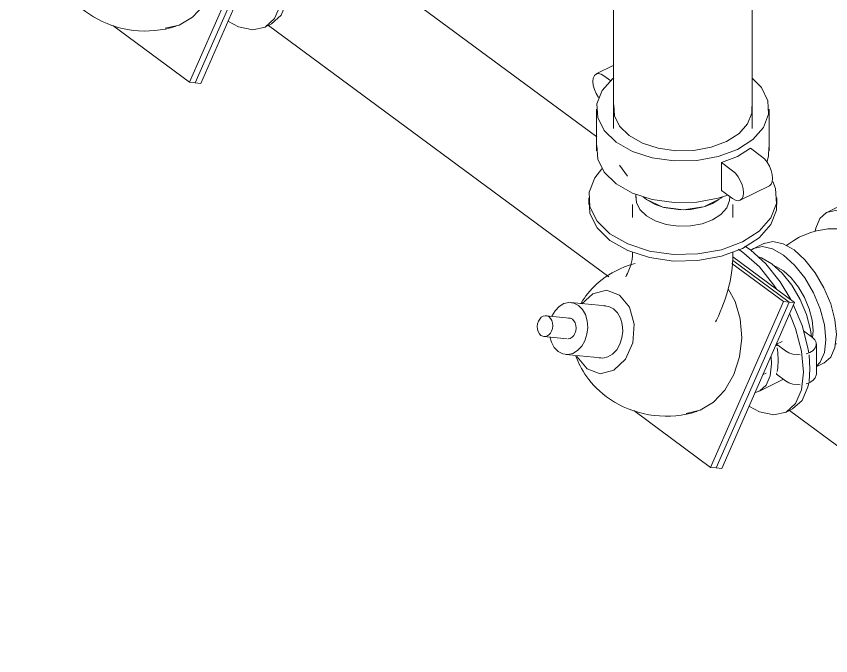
# Model space of a CAD drawing. Header units: metres. Extents: x 63 to 378, y -27 to 78.
# Drawn here: x 318.014 to 319.004, y -0.542 to 0.234 of the extents above; entities that cross this region are included whole.
import ezdxf

# ---------------------------------------------------------------- set-up
doc = ezdxf.new("R2010")
doc.units = ezdxf.units.M
doc.layers.add('A-FLOR', color=7, linetype='Continuous', lineweight=9)
doc.layers.add('P-PIPE', color=7, linetype='Continuous', lineweight=18)

# ---------------------------------------------------------------- blocks, each defined once
blk = doc.blocks.new('Multi-Purpose Valve - Angle - 3-12 Inch - Flanged - 4_-2385580-3D BOMBAS')
at = {"layer": 'P-PIPE', "color": 11, "true_color": 0xff8080}
for p, q in [((-58.55829, 0.01365), (-58.55829, 0.00559)), ((-58.32969, 0.00559), (-58.32969, 0.01365)), ((-58.50495, 0.00559), (-58.50495, -0.01012)), ((-58.38303, -0.01012), (-58.38303, 0.00559)), ((-58.36964, -0.0534), (-58.3764, -0.04882)), ((-58.3685, -0.04498), (-58.36181, -0.04953)), ((-58.50495, -0.05236), (-58.50495, -0.05512)), ((-58.38333, -0.05799), (-58.30811, -0.11358)), ((-58.38303, -0.05512), (-58.38303, -0.05214)), ((-58.32168, -0.11222), (-58.3843, -0.06595)), ((-58.38377, -0.06201), (-58.3149, -0.1129)), ((-58.3149, -0.1129), (-58.38377, -0.06201)), ((-58.53729, -0.11767), (-58.57983, -0.11341)), ((-58.41016, -0.31368), (-58.32168, -0.11222)), ((-58.3149, -0.1129), (-58.40337, -0.31436)), ((-58.40337, -0.31436), (-58.3149, -0.1129)), ((-58.30811, -0.11358), (-58.39659, -0.31504)), ((-58.32168, -0.11222), (-58.3149, -0.1129)), ((-58.30811, -0.11358), (-58.3149, -0.1129)), ((-58.58172, -0.13237), (-58.61008, -0.12953)), ((-58.61261, -0.1548), (-58.58425, -0.15764)), ((-58.58615, -0.1766), (-58.54361, -0.18085)), ((-58.34652, -0.20104), (-58.34263, -0.19912)), ((-58.50351, -0.2447), (-58.41016, -0.31368)), ((-58.319, -0.24694), (-58.31117, -0.24307)), ((-58.41016, -0.31368), (-58.40337, -0.31436)), ((-58.40337, -0.31436), (-58.39659, -0.31504))]:
    blk.add_line(p, q, dxfattribs=at)
for points in [[(-58.54219, 0.04899, 0), (-58.55089, 0.0381, 0), (-58.55772, 0.02054, 0), (-58.55679, 0.00252, 0), (-58.54818, -0.01474, 0), (-58.53247, -0.03007, 0), (-58.51072, -0.04242, 0), (-58.48443, -0.05095, 0), (-58.45539, -0.05507, 0), (-58.42556, -0.05451, 0), (-58.39699, -0.04931, 0), (-58.37163, -0.03981, 0)], [(-58.37163, -0.03981, 0), (-58.35119, -0.02667, 0), (-58.33708, -0.01079, 0), (-58.33026, 0.00677, 0), (-58.33118, 0.02479, 0), (-58.33445, 0.03335, 0)], [(-58.37163, -0.04788, 0), (-58.39699, -0.05737, 0), (-58.42556, -0.06258, 0), (-58.45539, -0.06314, 0), (-58.48443, -0.05901, 0), (-58.51072, -0.05048, 0), (-58.53247, -0.03814, 0), (-58.54818, -0.02281, 0), (-58.55679, -0.00554, 0), (-58.55772, 0.01248, 0)], [(-58.33014, 0.01171, 0), (-58.33026, -0.0013, 0), (-58.33708, -0.01885, 0), (-58.35119, -0.03474, 0), (-58.37163, -0.04788, 0)], [(-58.50495, -0.05512, 0), (-58.50497, -0.05607, 0), (-58.50503, -0.05716, 0), (-58.50514, -0.05838, 0), (-58.50532, -0.05974, 0), (-58.50556, -0.06121, 0), (-58.50587, -0.06279, 0), (-58.50625, -0.06447, 0), (-58.50672, -0.06624, 0), (-58.50726, -0.06809, 0), (-58.50789, -0.07002, 0), (-58.50859, -0.072, 0), (-58.50938, -0.07403, 0), (-58.51026, -0.0761, 0), (-58.51121, -0.07821, 0), (-58.51224, -0.08034, 0), (-58.51335, -0.08249, 0)], [(-58.38303, -0.05512, 0), (-58.38314, -0.06071, 0), (-58.38345, -0.06627, 0), (-58.38396, -0.0718, 0), (-58.38467, -0.07729, 0), (-58.38555, -0.08275, 0), (-58.38662, -0.08816, 0), (-58.38785, -0.09354, 0), (-58.38924, -0.09887, 0), (-58.3908, -0.10417, 0), (-58.39251, -0.10941, 0), (-58.39436, -0.11461, 0), (-58.39637, -0.11976, 0), (-58.39851, -0.12486, 0), (-58.40079, -0.12991, 0), (-58.40321, -0.13489, 0), (-58.40417, -0.13675, 0)], [(-58.33067, -0.09653, 0), (-58.33346, -0.09233, 0), (-58.35091, -0.07034, 0), (-58.36964, -0.0534, 0)], [(-58.36181, -0.04953, 0), (-58.34308, -0.06647, 0), (-58.32563, -0.08846, 0), (-58.3128, -0.1098, 0)], [(-58.50179, -0.06591, 0), (-58.50356, -0.06637, 0), (-58.50931, -0.06817, 0), (-58.5148, -0.07021, 0), (-58.52002, -0.07244, 0), (-58.52496, -0.07483, 0), (-58.52963, -0.07737, 0), (-58.534, -0.08001, 0), (-58.5381, -0.08275, 0), (-58.54191, -0.08554, 0), (-58.54545, -0.08838, 0), (-58.54873, -0.09123, 0), (-58.55176, -0.09409, 0), (-58.55455, -0.09695, 0), (-58.55711, -0.09978, 0), (-58.55945, -0.10257, 0), (-58.5616, -0.10533, 0), (-58.56355, -0.10805, 0), (-58.56533, -0.11071, 0), (-58.56695, -0.11332, 0), (-58.5679, -0.11497, 0)], [(-58.56655, -0.11489, 0), (-58.55333, -0.10277, 0), (-58.53668, -0.09861, 0), (-58.52078, -0.10449, 0)], [(-58.43994, -0.24812, 0), (-58.42281, -0.24429, 0), (-58.40674, -0.23467, 0), (-58.39282, -0.21993, 0), (-58.382, -0.20107, 0), (-58.37501, -0.17937, 0), (-58.37233, -0.15632, 0), (-58.37415, -0.13349, 0), (-58.38034, -0.11242, 0), (-58.38891, -0.09673, 0)], [(-58.52078, -0.10449, 0), (-58.50878, -0.11923, 0), (-58.50304, -0.13993, 0), (-58.50472, -0.16247, 0), (-58.51347, -0.18239, 0), (-58.52756, -0.19575, 0), (-58.54421, -0.19991, 0), (-58.56011, -0.19403, 0)], [(-58.5707, -0.11702, 0), (-58.57632, -0.11413, 0), (-58.58239, -0.11335, 0), (-58.58851, -0.11472, 0), (-58.59425, -0.11815, 0), (-58.59922, -0.12342, 0), (-58.60309, -0.13015, 0)], [(-58.59527, -0.17299, 0), (-58.58965, -0.17588, 0), (-58.58358, -0.17666, 0), (-58.57746, -0.17529, 0), (-58.57172, -0.17186, 0), (-58.56675, -0.16659, 0), (-58.56289, -0.15986, 0), (-58.56039, -0.15211, 0), (-58.55943, -0.14388, 0), (-58.56008, -0.13572, 0), (-58.56229, -0.1282, 0), (-58.56591, -0.12182, 0), (-58.5707, -0.11702, 0)], [(-58.52816, -0.12128, 0), (-58.53378, -0.11839, 0), (-58.53985, -0.1176, 0)], [(-58.30934, -0.11666, 0), (-58.29914, -0.14137, 0), (-58.29191, -0.16867, 0), (-58.29093, -0.17465, 0)], [(-58.54543, -0.18057, 0), (-58.54104, -0.18092, 0), (-58.53492, -0.17955, 0), (-58.52918, -0.17611, 0), (-58.52421, -0.17085, 0), (-58.52035, -0.16411, 0), (-58.51785, -0.15636, 0), (-58.51689, -0.14813, 0), (-58.51754, -0.13998, 0), (-58.51975, -0.13245, 0), (-58.52337, -0.12608, 0), (-58.52816, -0.12128, 0)], [(-58.36313, -0.23996, 0), (-58.35091, -0.24627, 0), (-58.33346, -0.25007, 0), (-58.31847, -0.24667, 0), (-58.30698, -0.23631, 0), (-58.29975, -0.21969, 0), (-58.29728, -0.19794, 0), (-58.29975, -0.17254, 0), (-58.30698, -0.14524, 0), (-58.3139, -0.12761, 0)], [(-58.60643, -0.13097, 0), (-58.60868, -0.12982, 0), (-58.61111, -0.1295, 0), (-58.61356, -0.13005, 0), (-58.61585, -0.13143, 0), (-58.61784, -0.13353, 0), (-58.61939, -0.13623, 0), (-58.62038, -0.13933, 0), (-58.62077, -0.14262, 0), (-58.62051, -0.14588, 0), (-58.61962, -0.14889, 0), (-58.61817, -0.15144, 0), (-58.61626, -0.15336, 0)], [(-58.61626, -0.15336, 0), (-58.61401, -0.15452, 0), (-58.61158, -0.15483, 0), (-58.60914, -0.15428, 0), (-58.60684, -0.15291, 0), (-58.60485, -0.1508, 0), (-58.60331, -0.14811, 0), (-58.60231, -0.14501, 0), (-58.60193, -0.14172, 0), (-58.60218, -0.13845, 0), (-58.60307, -0.13544, 0), (-58.60452, -0.13289, 0), (-58.60643, -0.13097, 0)], [(-58.57807, -0.13381, 0), (-58.57616, -0.13573, 0), (-58.57471, -0.13828, 0), (-58.57382, -0.14129, 0), (-58.57357, -0.14455, 0), (-58.57395, -0.14785, 0), (-58.57495, -0.15095, 0), (-58.57649, -0.15364, 0), (-58.57848, -0.15575, 0), (-58.58078, -0.15712, 0), (-58.58322, -0.15767, 0)], [(-58.58275, -0.13234, 0), (-58.58032, -0.13266, 0), (-58.57807, -0.13381, 0)], [(-58.60569, -0.15531, 0), (-58.60368, -0.16181, 0), (-58.60006, -0.16819, 0), (-58.59527, -0.17299, 0)], [(-58.56011, -0.19403, 0), (-58.57211, -0.17929, 0), (-58.57275, -0.17796, 0)], [(-58.29061, -0.17696, 0), (-58.28945, -0.19406, 0), (-58.29061, -0.20944, 0)], [(-58.57376, -0.17861, 0), (-58.57272, -0.18147, 0), (-58.57154, -0.18442, 0), (-58.5702, -0.18745, 0), (-58.56868, -0.19056, 0), (-58.56698, -0.19375, 0), (-58.56508, -0.19702, 0), (-58.56296, -0.20035, 0), (-58.56061, -0.20374, 0), (-58.55802, -0.20718, 0), (-58.55517, -0.21066, 0), (-58.55204, -0.21415, 0), (-58.54864, -0.21764, 0), (-58.54494, -0.22111, 0), (-58.54094, -0.22454, 0), (-58.53663, -0.22789, 0), (-58.53652, -0.22797, 0)], [(-58.29098, -0.21153, 0), (-58.29191, -0.21581, 0), (-58.29914, -0.23244, 0), (-58.31064, -0.2428, 0)], [(-58.53652, -0.22797, 0), (-58.5319, -0.23121, 0), (-58.52698, -0.23432, 0), (-58.52176, -0.23726, 0), (-58.51627, -0.24001, 0), (-58.51051, -0.24252, 0), (-58.50452, -0.24478, 0), (-58.49831, -0.24674, 0), (-58.49194, -0.2484, 0), (-58.48542, -0.24972, 0), (-58.47881, -0.25069, 0), (-58.47215, -0.2513, 0), (-58.46548, -0.25156, 0), (-58.45885, -0.25145, 0), (-58.4523, -0.25099, 0), (-58.44586, -0.2502, 0), (-58.43959, -0.24908, 0), (-58.43351, -0.24768, 0), (-58.42765, -0.246, 0), (-58.42653, -0.24564, 0)]]:
    blk.add_polyline3d(points, dxfattribs=at)
blk = doc.blocks.new('Multi-Purpose Valve - Angle - 3-12 Inch - Flanged - 4_-V283-3D BOMBAS')
at = {"layer": 'P-PIPE', "color": 11, "true_color": 0xff8080}
for p, q in [((-59.19121, 0.48137), (-59.19121, 0.4733)), ((-58.96261, 0.4733), (-58.96261, 0.48137)), ((-59.13787, 0.4733), (-59.13787, 0.45759)), ((-59.01595, 0.45759), (-59.01595, 0.4733)), ((-59.01595, 0.41259), (-59.01595, 0.41557)), ((-59.00256, 0.41431), (-59.00932, 0.4189)), ((-59.00142, 0.42273), (-58.99473, 0.41818)), ((-59.13787, 0.41535), (-59.13787, 0.41259)), ((-59.01669, 0.40571), (-58.94782, 0.35482)), ((-58.94782, 0.35482), (-59.01669, 0.40571)), ((-59.01625, 0.40972), (-58.94103, 0.35414)), ((-58.9546, 0.35549), (-59.01722, 0.40177)), ((-59.17021, 0.35004), (-59.21275, 0.3543)), ((-59.04308, 0.15403), (-58.9546, 0.35549)), ((-58.94782, 0.35482), (-59.0363, 0.15335)), ((-59.0363, 0.15335), (-58.94782, 0.35482)), ((-58.94103, 0.35414), (-59.02951, 0.15267)), ((-58.9546, 0.35549), (-58.94782, 0.35482)), ((-58.94103, 0.35414), (-58.94782, 0.35482)), ((-59.21464, 0.33534), (-59.243, 0.33818)), ((-59.24553, 0.31291), (-59.21717, 0.31007)), ((-59.21907, 0.29112), (-59.17653, 0.28686)), ((-58.97945, 0.26667), (-58.97555, 0.26859)), ((-59.13643, 0.22301), (-59.04308, 0.15403)), ((-58.95192, 0.22077), (-58.94409, 0.22465)), ((-59.04308, 0.15403), (-59.0363, 0.15335)), ((-59.0363, 0.15335), (-59.02951, 0.15267))]:
    blk.add_line(p, q, dxfattribs=at)
for points in [[(-59.17511, 0.5167, 0), (-59.18382, 0.50581, 0), (-59.19064, 0.48825, 0), (-59.18972, 0.47023, 0), (-59.1811, 0.45297, 0), (-59.16539, 0.43764, 0), (-59.14365, 0.42529, 0), (-59.11736, 0.41676, 0), (-59.08831, 0.41264, 0), (-59.05848, 0.4132, 0), (-59.02992, 0.4184, 0), (-59.00455, 0.4279, 0)], [(-59.00455, 0.4279, 0), (-58.98412, 0.44104, 0), (-58.97001, 0.45693, 0), (-58.96318, 0.47448, 0), (-58.96411, 0.4925, 0), (-58.96737, 0.50107, 0)], [(-59.00455, 0.41984, 0), (-59.02992, 0.41034, 0), (-59.05848, 0.40514, 0), (-59.08831, 0.40458, 0), (-59.11736, 0.4087, 0), (-59.14365, 0.41723, 0), (-59.16539, 0.42958, 0), (-59.1811, 0.4449, 0), (-59.18972, 0.46217, 0), (-59.19064, 0.48019, 0)], [(-58.96307, 0.47942, 0), (-58.96318, 0.46642, 0), (-58.97001, 0.44886, 0), (-58.98412, 0.43297, 0), (-59.00455, 0.41984, 0)], [(-58.99473, 0.41818, 0), (-58.976, 0.40124, 0), (-58.95855, 0.37925, 0), (-58.94573, 0.35791, 0)], [(-59.13787, 0.41259, 0), (-59.13789, 0.41165, 0), (-59.13795, 0.41056, 0), (-59.13807, 0.40933, 0), (-59.13824, 0.40798, 0), (-59.13848, 0.4065, 0), (-59.13879, 0.40492, 0), (-59.13918, 0.40324, 0), (-59.13964, 0.40147, 0), (-59.14018, 0.39962, 0), (-59.14081, 0.3977, 0), (-59.14152, 0.39572, 0), (-59.14231, 0.39368, 0), (-59.14318, 0.39161, 0), (-59.14413, 0.3895, 0), (-59.14516, 0.38737, 0), (-59.14627, 0.38522, 0)], [(-59.01595, 0.41259, 0), (-59.01606, 0.407, 0), (-59.01637, 0.40144, 0), (-59.01689, 0.39591, 0), (-59.01759, 0.39042, 0), (-59.01848, 0.38496, 0), (-59.01954, 0.37955, 0), (-59.02077, 0.37417, 0), (-59.02217, 0.36884, 0), (-59.02372, 0.36355, 0), (-59.02543, 0.3583, 0), (-59.02729, 0.3531, 0), (-59.02929, 0.34795, 0), (-59.03143, 0.34285, 0), (-59.03371, 0.33781, 0), (-59.03613, 0.33282, 0), (-59.03699, 0.33115, 0)], [(-58.9636, 0.37118, 0), (-58.96638, 0.37538, 0), (-58.98384, 0.39737, 0), (-59.00256, 0.41431, 0)], [(-59.13472, 0.4018, 0), (-59.13649, 0.40134, 0), (-59.14223, 0.39954, 0), (-59.14772, 0.39751, 0), (-59.15294, 0.39528, 0), (-59.15789, 0.39288, 0), (-59.16255, 0.39034, 0), (-59.16693, 0.3877, 0), (-59.17102, 0.38496, 0), (-59.17483, 0.38217, 0), (-59.17837, 0.37933, 0), (-59.18165, 0.37648, 0), (-59.18468, 0.37362, 0), (-59.18747, 0.37077, 0), (-59.19003, 0.36794, 0), (-59.19237, 0.36514, 0), (-59.19452, 0.36238, 0), (-59.19647, 0.35966, 0), (-59.19825, 0.357, 0), (-59.19987, 0.35439, 0), (-59.20082, 0.35274, 0)], [(-59.19947, 0.35282, 0), (-59.18625, 0.36494, 0), (-59.16961, 0.3691, 0), (-59.15371, 0.36322, 0)], [(-59.07286, 0.21959, 0), (-59.05574, 0.22343, 0), (-59.03967, 0.23304, 0), (-59.02575, 0.24778, 0), (-59.01492, 0.26664, 0), (-59.00793, 0.28834, 0), (-59.00526, 0.31139, 0), (-59.00708, 0.33422, 0), (-59.01326, 0.35529, 0), (-59.02184, 0.37099, 0)], [(-59.15371, 0.36322, 0), (-59.1417, 0.34848, 0), (-59.13597, 0.32779, 0), (-59.13764, 0.30525, 0), (-59.14639, 0.28532, 0), (-59.16048, 0.27196, 0), (-59.17713, 0.26781, 0), (-59.19303, 0.27368, 0)], [(-59.20362, 0.35069, 0), (-59.20924, 0.35358, 0), (-59.21532, 0.35437, 0), (-59.22143, 0.353, 0), (-59.22717, 0.34956, 0), (-59.23214, 0.3443, 0), (-59.23601, 0.33756, 0)], [(-59.2282, 0.29473, 0), (-59.22258, 0.29184, 0), (-59.2165, 0.29105, 0), (-59.21039, 0.29242, 0), (-59.20465, 0.29586, 0), (-59.19967, 0.30112, 0), (-59.19581, 0.30786, 0), (-59.19331, 0.3156, 0), (-59.19236, 0.32384, 0), (-59.19301, 0.33199, 0), (-59.19522, 0.33951, 0), (-59.19884, 0.34589, 0), (-59.20362, 0.35069, 0)], [(-59.17835, 0.28714, 0), (-59.17396, 0.28679, 0), (-59.16785, 0.28816, 0), (-59.16211, 0.2916, 0), (-59.15713, 0.29686, 0), (-59.15327, 0.3036, 0), (-59.15077, 0.31135, 0), (-59.14982, 0.31958, 0), (-59.15047, 0.32774, 0), (-59.15268, 0.33526, 0), (-59.1563, 0.34164, 0), (-59.16108, 0.34643, 0)], [(-59.16108, 0.34643, 0), (-59.1667, 0.34932, 0), (-59.17278, 0.35011, 0)], [(-58.94226, 0.35105, 0), (-58.93206, 0.32635, 0), (-58.92484, 0.29904, 0), (-58.92385, 0.29307, 0)], [(-59.23935, 0.33674, 0), (-59.2416, 0.33789, 0), (-59.24403, 0.33821, 0), (-59.24648, 0.33766, 0), (-59.24877, 0.33629, 0), (-59.25076, 0.33418, 0), (-59.25231, 0.33149, 0), (-59.25331, 0.32839, 0), (-59.25369, 0.32509, 0), (-59.25343, 0.32183, 0), (-59.25255, 0.31882, 0), (-59.2511, 0.31627, 0), (-59.24918, 0.31435, 0)], [(-59.24918, 0.31435, 0), (-59.24694, 0.3132, 0), (-59.24451, 0.31288, 0), (-59.24206, 0.31343, 0), (-59.23976, 0.3148, 0), (-59.23777, 0.31691, 0), (-59.23623, 0.3196, 0), (-59.23523, 0.3227, 0), (-59.23485, 0.326, 0), (-59.23511, 0.32926, 0), (-59.23599, 0.33227, 0), (-59.23744, 0.33482, 0), (-59.23935, 0.33674, 0)], [(-58.99606, 0.22775, 0), (-58.98384, 0.22144, 0), (-58.96638, 0.21764, 0), (-58.9514, 0.22104, 0), (-58.9399, 0.2314, 0), (-58.93267, 0.24803, 0), (-58.9302, 0.26978, 0), (-58.93267, 0.29517, 0), (-58.9399, 0.32247, 0), (-58.94682, 0.3401, 0)], [(-59.21099, 0.3339, 0), (-59.20908, 0.33198, 0), (-59.20763, 0.32943, 0), (-59.20675, 0.32642, 0), (-59.20649, 0.32316, 0), (-59.20687, 0.31987, 0), (-59.20787, 0.31677, 0), (-59.20941, 0.31407, 0), (-59.2114, 0.31197, 0), (-59.2137, 0.31059, 0), (-59.21615, 0.31004, 0)], [(-59.21567, 0.33537, 0), (-59.21324, 0.33506, 0), (-59.21099, 0.3339, 0)], [(-59.23861, 0.3124, 0), (-59.2366, 0.3059, 0), (-59.23298, 0.29952, 0), (-59.2282, 0.29473, 0)], [(-59.20668, 0.2891, 0), (-59.20565, 0.28624, 0), (-59.20446, 0.28329, 0), (-59.20312, 0.28026, 0), (-59.2016, 0.27715, 0), (-59.1999, 0.27396, 0), (-59.198, 0.2707, 0), (-59.19588, 0.26736, 0), (-59.19353, 0.26397, 0), (-59.19094, 0.26053, 0), (-59.18809, 0.25705, 0), (-59.18497, 0.25356, 0), (-59.18156, 0.25007, 0), (-59.17786, 0.2466, 0), (-59.17386, 0.24318, 0), (-59.16955, 0.23983, 0), (-59.16944, 0.23974, 0)], [(-59.19303, 0.27368, 0), (-59.20504, 0.28843, 0), (-59.20567, 0.28975, 0)], [(-58.92354, 0.29075, 0), (-58.92237, 0.27365, 0), (-58.92354, 0.25827, 0)], [(-58.9239, 0.25618, 0), (-58.92484, 0.2519, 0), (-58.93206, 0.23528, 0), (-58.94356, 0.22491, 0)], [(-59.16944, 0.23974, 0), (-59.16482, 0.2365, 0), (-59.1599, 0.23339, 0), (-59.15469, 0.23045, 0), (-59.14919, 0.2277, 0), (-59.14343, 0.22519, 0), (-59.13744, 0.22293, 0), (-59.13124, 0.22097, 0), (-59.12486, 0.21931, 0), (-59.11834, 0.21799, 0), (-59.11173, 0.21702, 0), (-59.10507, 0.21641, 0), (-59.0984, 0.21616, 0), (-59.09177, 0.21626, 0), (-59.08522, 0.21672, 0), (-59.07879, 0.21752, 0), (-59.07251, 0.21863, 0), (-59.06643, 0.22004, 0), (-59.06057, 0.22171, 0), (-59.05945, 0.22207, 0)]]:
    blk.add_polyline3d(points, dxfattribs=at)
blk = doc.blocks.new('Victaulic-IPS-Reducer No 50-51 - AC-V362-3D BOMBAS')
at = {"layer": 'P-PIPE', "color": 11, "true_color": 0xff8080}
for p, q in [((-58.52096, 0.05348), (-58.51101, 0.03986)), ((-58.50114, 0.0177), (-58.50114, 0.01365)), ((-58.49197, 0.01489), (-58.48823, 0.01178)), ((-58.39887, 0.01244), (-58.41856, 0.00271)), ((-58.39631, 0.0146), (-58.39819, 0.01298)), ((-58.39759, 0.01347), (-58.3962, 0.0147)), ((-58.38684, 0.01365), (-58.38684, 0.01521))]:
    blk.add_line(p, q, dxfattribs=at)
for points in [[(-58.48823, -0.00821, 0), (-58.49608, -0.00054, 0), (-58.50039, 0.00809, 0), (-58.50085, 0.0171, 0)], [(-58.38692, 0.0154, 0), (-58.38712, 0.01021, 0), (-58.39054, 0.00143, 0), (-58.39759, -0.00651, 0), (-58.40781, -0.01308, 0), (-58.42049, -0.01783, 0), (-58.43478, -0.02043, 0), (-58.44969, -0.02071, 0), (-58.46421, -0.01865, 0), (-58.47736, -0.01438, 0), (-58.48823, -0.00821, 0)], [(-58.48823, 0.01178, 0), (-58.47736, 0.0056, 0), (-58.47025, 0.00297, 0)], [(-58.41925, 0.00251, 0), (-58.44328, -0.00089, 0), (-58.46815, 0.00234, 0), (-58.48823, 0.01178, 0)], [(-58.41696, 0.00321, 0), (-58.40781, 0.00691, 0), (-58.4, 0.01159, 0)], [(-58.46686, 0.00199, 0), (-58.46421, 0.00134, 0), (-58.44969, -0.00072, 0), (-58.44524, -0.00089, 0)], [(-58.44098, -0.00085, 0), (-58.43478, -0.00044, 0), (-58.42049, 0.00216, 0), (-58.41923, 0.00251, 0)]]:
    blk.add_polyline3d(points, dxfattribs=at)
blk = doc.blocks.new('Victaulic-IPS-Rigid Coupling Style 07-W07-107 - Standard-V363-3D BOMBAS')
at = {"layer": 'P-PIPE', "color": 11, "true_color": 0xff8080}
for p, q in [((-58.52761, 0.17471), (-58.54916, 0.16406)), ((-58.53139, 0.15575), (-58.53978, 0.16195)), ((-58.54876, 0.12142), (-58.54876, 0.07083)), ((-58.33921, 0.07083), (-58.33921, 0.12142)), ((-58.36156, 0.0739), (-58.3482, 0.06403)), ((-58.38359, 0.04654), (-58.39695, 0.05641)), ((-58.39695, 0.05641), (-58.39695, 0.02268)), ((-58.39695, 0.02268), (-58.38359, 0.01281)), ((-58.37421, 0.0107), (-58.33882, 0.02819))]:
    blk.add_line(p, q, dxfattribs=at)
for points in [[(-58.53978, 0.16195, 0), (-58.54325, 0.16394, 0), (-58.54648, 0.16464, 0), (-58.54925, 0.16401, 0), (-58.55138, 0.16209, 0), (-58.55272, 0.15901, 0), (-58.55318, 0.15498, 0), (-58.55272, 0.15028, 0), (-58.55138, 0.14523, 0), (-58.54925, 0.14016, 0), (-58.54648, 0.13543, 0)], [(-58.52783, 0.15939, 0), (-58.52905, 0.15839, 0), (-58.54198, 0.14382, 0), (-58.54824, 0.12773, 0), (-58.54739, 0.11121, 0), (-58.5395, 0.09539, 0), (-58.52509, 0.08134, 0)], [(-58.52509, 0.08134, 0), (-58.50516, 0.07002, 0), (-58.48106, 0.0622, 0), (-58.45444, 0.05842, 0), (-58.4271, 0.05893, 0), (-58.40091, 0.0637, 0), (-58.37766, 0.07241, 0), (-58.35893, 0.08445, 0), (-58.34599, 0.09902, 0), (-58.33974, 0.11511, 0), (-58.34058, 0.13163, 0), (-58.34848, 0.14745, 0), (-58.35979, 0.15909, 0)], [(-58.50912, 0.08923, 0), (-58.52069, 0.10052, 0), (-58.52702, 0.11322, 0), (-58.52771, 0.12649, 0)], [(-58.36002, 0.12453, 0), (-58.36027, 0.11635, 0), (-58.36529, 0.10343, 0), (-58.37568, 0.09173, 0), (-58.39072, 0.08206, 0), (-58.4094, 0.07507, 0), (-58.43042, 0.07124, 0), (-58.45238, 0.07083, 0), (-58.47376, 0.07387, 0), (-58.49311, 0.08014, 0), (-58.50912, 0.08923, 0)], [(-58.52509, 0.03074, 0), (-58.5395, 0.04479, 0), (-58.54739, 0.06062, 0), (-58.54824, 0.07714, 0)], [(-58.36156, 0.0739, 0), (-58.37766, 0.06398, 0), (-58.39695, 0.05641, 0)], [(-58.33942, 0.07469, 0), (-58.33974, 0.06451, 0), (-58.34148, 0.05775, 0)], [(-58.3482, 0.06403, 0), (-58.34473, 0.06089, 0), (-58.3415, 0.05682, 0), (-58.33872, 0.05209, 0), (-58.33659, 0.04702, 0), (-58.33525, 0.04196, 0), (-58.3348, 0.03726, 0), (-58.33525, 0.03323, 0), (-58.33659, 0.03016, 0), (-58.33872, 0.02824, 0)], [(-58.37411, 0.01074, 0), (-58.37198, 0.01266, 0), (-58.37065, 0.01574, 0), (-58.37019, 0.01977, 0), (-58.37065, 0.02447, 0), (-58.37198, 0.02953, 0), (-58.37411, 0.0346, 0), (-58.37689, 0.03933, 0), (-58.38012, 0.0434, 0), (-58.38359, 0.04654, 0)], [(-58.38922, 0.01686, 0), (-58.40091, 0.01311, 0), (-58.4271, 0.00834, 0), (-58.45444, 0.00783, 0), (-58.48106, 0.01161, 0), (-58.50516, 0.01942, 0), (-58.52509, 0.03074, 0)], [(-58.38359, 0.01281, 0), (-58.38012, 0.01082, 0), (-58.37689, 0.01012, 0), (-58.37421, 0.0107, 0)]]:
    blk.add_polyline3d(points, dxfattribs=at)
blk = doc.blocks.new('Victaulic-IPS-Rigid Coupling Style 07-W07-107 - AC-V387-3D BOMBAS')
at = {"layer": 'P-PIPE', "color": 11, "true_color": 0xff8080}
for p, q in [((-58.28651, -0.15599), (-58.2974, -0.14795)), ((-58.32312, -0.16063), (-58.33019, -0.16413)), ((-58.33019, -0.16413), (-58.31928, -0.17219)), ((-58.33019, -0.16413), (-58.32982, -0.16598)), ((-58.28173, -0.20052), (-58.28173, -0.16409)), ((-58.33619, -0.18802), (-58.33662, -0.17957)), ((-58.35081, -0.22101), (-58.32263, -0.20708)), ((-58.3297, -0.19877), (-58.33019, -0.20056)), ((-58.31928, -0.20862), (-58.33019, -0.20056))]:
    blk.add_line(p, q, dxfattribs=at)
for points in [[(-58.35214, -0.05787, 0), (-58.34836, -0.05917, 0), (-58.33575, -0.0664, 0), (-58.32314, -0.07781, 0), (-58.31139, -0.09262, 0), (-58.3013, -0.10982, 0), (-58.29356, -0.12824, 0), (-58.28869, -0.14663, 0), (-58.28748, -0.15515, 0)], [(-58.2942, -0.17575, 0), (-58.2895, -0.17399, 0), (-58.28572, -0.17156, 0), (-58.2831, -0.16862, 0), (-58.28184, -0.16537, 0), (-58.28201, -0.16203, 0), (-58.2836, -0.15883, 0), (-58.28651, -0.15599, 0)], [(-58.32937, -0.16846, 0), (-58.32855, -0.17435, 0), (-58.32799, -0.18397, 0)], [(-58.31928, -0.17219, 0), (-58.31526, -0.17448, 0), (-58.31039, -0.17606, 0), (-58.30501, -0.17682, 0), (-58.30129, -0.17685, 0)], [(-58.32799, -0.18397, 0), (-58.32855, -0.19277, 0), (-58.32937, -0.19743, 0)], [(-58.35554, -0.22263, 0), (-58.35046, -0.22083, 0), (-58.34271, -0.21385, 0), (-58.33785, -0.20266, 0), (-58.33619, -0.18802, 0)], [(-58.28174, -0.20052, 0), (-58.28184, -0.2018, 0), (-58.2831, -0.20505, 0), (-58.28572, -0.20799, 0), (-58.2895, -0.21042, 0), (-58.2942, -0.21218, 0)], [(-58.30129, -0.21327, 0), (-58.30501, -0.21325, 0), (-58.31039, -0.21248, 0), (-58.31526, -0.2109, 0), (-58.31928, -0.20862, 0)]]:
    blk.add_polyline3d(points, dxfattribs=at)
blk = doc.blocks.new('C_S_L_Antivibratorio 2- Flanged - 4_-V394-3D BOMBAS')
at = {"layer": 'P-PIPE', "color": 11, "true_color": 0xff8080}
for p, q in [((-58.25751, 0.00161), (-58.26885, -0.004)), ((-58.34488, -0.04157), (-58.3576, -0.04785)), ((-58.19683, -0.14973), (-58.18548, -0.14412)), ((-58.28184, -0.19174), (-58.27285, -0.1873))]:
    blk.add_line(p, q, dxfattribs=at)
for points in [[(-58.25788, 0.00142, 0), (-58.24722, 0.00384, 0), (-58.23481, 0.00114, 0), (-58.2215, -0.00649, 0), (-58.20818, -0.01854, 0), (-58.19577, -0.03418, 0), (-58.18511, -0.05235, 0), (-58.17693, -0.0718, 0), (-58.17179, -0.09122, 0), (-58.17004, -0.10928, 0)], [(-58.18139, -0.11488, 0), (-58.18314, -0.09683, 0), (-58.18828, -0.07741, 0), (-58.19646, -0.05796, 0), (-58.20712, -0.03979, 0), (-58.21953, -0.02415, 0), (-58.23284, -0.0121, 0), (-58.24616, -0.00447, 0), (-58.25857, -0.00177, 0), (-58.26923, -0.00418, 0), (-58.27741, -0.01155, 0), (-58.28255, -0.02337, 0), (-58.28327, -0.02674, 0)], [(-58.24892, -0.02438, 0), (-58.25477, -0.02391, 0), (-58.26101, -0.02383, 0), (-58.26758, -0.02418, 0), (-58.27441, -0.02505, 0), (-58.28143, -0.02648, 0), (-58.28852, -0.02849, 0), (-58.29556, -0.0311, 0), (-58.30244, -0.03428, 0), (-58.30903, -0.03799, 0), (-58.31523, -0.04215, 0), (-58.31807, -0.0444, 0)], [(-58.1968, -0.1035, 0), (-58.19803, -0.09085, 0), (-58.20163, -0.07725, 0), (-58.20735, -0.06362, 0), (-58.21482, -0.05089, 0), (-58.22351, -0.03994, 0), (-58.23284, -0.0315, 0), (-58.24217, -0.02615, 0), (-58.25087, -0.02426, 0)], [(-58.34525, -0.04176, 0), (-58.33459, -0.03934, 0), (-58.32218, -0.04204, 0), (-58.30887, -0.04967, 0), (-58.29555, -0.06172, 0), (-58.28314, -0.07736, 0), (-58.27248, -0.09553, 0), (-58.2643, -0.11498, 0), (-58.25916, -0.1344, 0), (-58.25741, -0.15245, 0)], [(-58.27013, -0.15874, 0), (-58.27189, -0.14069, 0), (-58.27703, -0.12127, 0), (-58.2852, -0.10181, 0), (-58.29586, -0.08365, 0), (-58.30827, -0.06801, 0), (-58.32159, -0.05596, 0), (-58.33491, -0.04833, 0), (-58.34732, -0.04563, 0), (-58.35797, -0.04804, 0), (-58.36101, -0.04998, 0)], [(-58.20163, -0.12261, 0), (-58.19803, -0.11433, 0), (-58.1968, -0.1035, 0)], [(-58.22374, -0.14732, 0), (-58.21953, -0.14926, 0), (-58.20712, -0.15196, 0), (-58.19646, -0.14954, 0), (-58.18828, -0.14217, 0), (-58.18314, -0.13035, 0), (-58.18139, -0.11488, 0)], [(-58.17004, -0.10928, 0), (-58.17179, -0.12474, 0), (-58.17693, -0.13656, 0), (-58.18511, -0.14393, 0)], [(-58.20092, -0.12151, 0), (-58.2041, -0.12645, 0), (-58.20782, -0.13145, 0), (-58.21209, -0.13645, 0), (-58.21693, -0.14135, 0), (-58.22233, -0.14606, 0), (-58.22823, -0.15047, 0), (-58.23458, -0.15448, 0), (-58.24129, -0.15801, 0), (-58.24824, -0.161, 0), (-58.25531, -0.16339, 0), (-58.25875, -0.16427, 0)], [(-58.25741, -0.15245, 0), (-58.25916, -0.16792, 0), (-58.2643, -0.17974, 0), (-58.27248, -0.18711, 0)], [(-58.28151, -0.19094, 0), (-58.27703, -0.18603, 0), (-58.27189, -0.17421, 0), (-58.27013, -0.15874, 0)]]:
    blk.add_polyline3d(points, dxfattribs=at)

msp = doc.modelspace()

# ---------------------------------------------------------------- linework, layer by layer
at = {"layer": 'A-FLOR'}
for p, q in [((318.40847, 0.31766), (318.71971, 0.08768)), ((318.73401, -0.08224), (318.32076, 0.22312)), ((318.89998, -0.04552), (318.90282, -0.04762)), ((319.35677, -0.5424), (318.95371, -0.24458))]:
    msp.add_line(p, q, dxfattribs=at)
at = {"layer": 'P-PIPE', "color": 11, "true_color": 0xff8080}
for p, q in [((318.73983, 0.55256), (318.73983, 0.09764)), ((318.9081, 0.09764), (318.9081, 0.53666)), ((318.98254, -0.14746), (318.98175, -0.15636))]:
    msp.add_line(p, q, dxfattribs=at)
for points in [[(318.9356, -0.0693, 0), (318.937, -0.06982, 0), (318.94636, -0.07519, 0)], [(318.94636, -0.07519, 0), (318.95572, -0.08366, 0), (318.96445, -0.09465, 0), (318.97194, -0.10743, 0), (318.97769, -0.12111, 0), (318.98131, -0.13476, 0), (318.98254, -0.14746, 0)]]:
    msp.add_polyline3d(points, dxfattribs=at)

# ---------------------------------------------------------------- block references
for name in ['Multi-Purpose Valve - Angle - 3-12 Inch - Flanged - 4_-V283-3D BOMBAS', 'Victaulic-IPS-Rigid Coupling Style 07-W07-107 - Standard-V363-3D BOMBAS', 'Victaulic-IPS-Reducer No 50-51 - AC-V362-3D BOMBAS', 'Multi-Purpose Valve - Angle - 3-12 Inch - Flanged - 4_-2385580-3D BOMBAS', 'C_S_L_Antivibratorio 2- Flanged - 4_-V394-3D BOMBAS', 'Victaulic-IPS-Rigid Coupling Style 07-W07-107 - AC-V387-3D BOMBAS']:
    msp.add_blockref(name, (377.26795, 0), dxfattribs=at)

doc.saveas('drawing.dxf')
